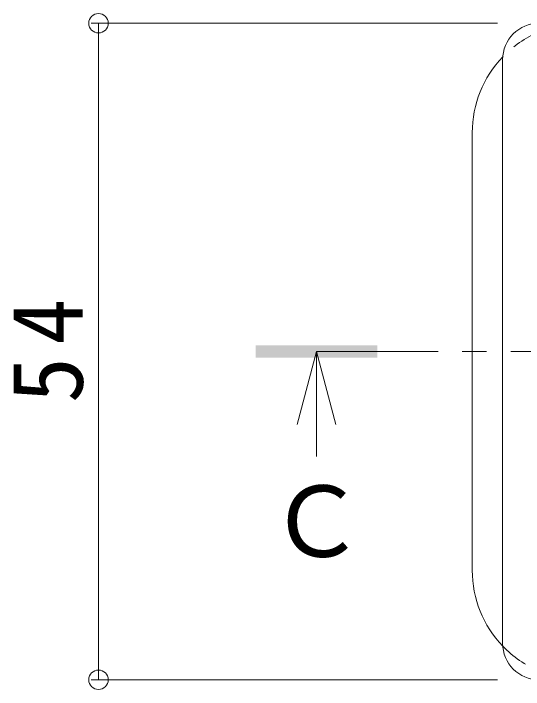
# Model space of a CAD drawing. Units: millimetres on the paper, enlarged 10 times, with parts at other scales. Extents: x -1532 to 1873, y -1939 to 1515.
# Drawn here: x 394.2 to 604.1, y 1137.5 to 1415.5 of the extents above; entities that cross this region are included whole.
import ezdxf
from ezdxf.enums import TextEntityAlignment as Align

# ---------------------------------------------------------------- set-up
doc = ezdxf.new("R2010")
doc.units = ezdxf.units.MM
doc.header["$LTSCALE"] = 10
doc.header["$PDMODE"] = 32
doc.header["$PDSIZE"] = 8
doc.linetypes.add('CHAIN1', pattern=[8, 5, -1, 1, -1])
doc.linetypes.add('DASHED1', pattern=[1.8, 1.2, -0.6])
for name, color, linetype, lineweight in [('D-4', 7, 'Continuous', 9), ('D-5', 7, 'Continuous', 9), ('D-7', 6, 'Continuous', 9)]:
    doc.layers.add(name, color=color, linetype=linetype, lineweight=lineweight)
doc.styles.add('ＭＳ ゴシック', font='')
doc.styles.get('ＭＳ ゴシック').set_extended_font_data('MS Gothic')

msp = doc.modelspace()

# ---------------------------------------------------------------- linework, layer by layer
at = {"layer": 'D-4'}
for p, q in [((426.19, 1411.52), (593.45, 1411.52)), ((429.19, 1411.52), (429.19, 1141.52)), ((426.19, 1141.52), (593.45, 1141.52))]:
    msp.add_line(p, q, dxfattribs=at)
for p in [(429.19, 1411.52), (429.19, 1141.52)]:
    msp.add_point(p, dxfattribs=at)
at = {"layer": 'D-5', "color": 4}
for q in [(510.91, 1246.52), (518.91, 1233.28), (526.91, 1246.52)]:
    msp.add_line((518.91, 1276.52), q, dxfattribs=at)
at = {"layer": 'D-5', "color": 4, "linetype": 'CHAIN1'}
msp.add_line((518.91, 1276.52), (987.09, 1276.52), dxfattribs=at)
at = {"layer": 'D-5', "color": 4}
msp.add_solid([(493.91, 1274.02), (543.91, 1274.02), (493.91, 1279.02), (543.91, 1279.02)], dxfattribs=at)
at = {"layer": 'D-7'}
for p, q in [((595.5, 1156.52), (595.5, 1396.52)), ((583, 1186.52), (583, 1366.52))]:
    msp.add_line(p, q, dxfattribs=at)
for centre, radius, start, end in [((610.5, 1396.52), 15, 90, 180), ((628, 1366.52), 45, 136.1519, 180), ((628, 1186.52), 45, 180, 223.8482), ((610.5, 1156.52), 15, 180, 270)]:
    msp.add_arc(centre, radius, start, end, dxfattribs=at)
at = {"layer": 'D-7', "linetype": 'DASHED1'}
for centre, start, end in [((628, 1366.52), 90, 136.1519), ((628, 1186.52), 223.8482, 270)]:
    msp.add_arc(centre, 45, start, end, dxfattribs=at)

# ---------------------------------------------------------------- texts
at = {"layer": 'D-4', "color": 2, "insert": (423.19, 1255.27), "char_height": 29.33, "attachment_point": 7, "rotation": 90, "style": 'ＭＳ ゴシック'}
msp.add_mtext('\\T1.27;\\W0.95;54', dxfattribs=at)
at = {"layer": 'D-5', "color": 2, "style": 'ＭＳ ゴシック'}
msp.add_text('Ｃ', height=29.33, dxfattribs=at).set_placement((498.91, 1183.28), align=Align.BOTTOM_LEFT)

doc.saveas('drawing.dxf')
